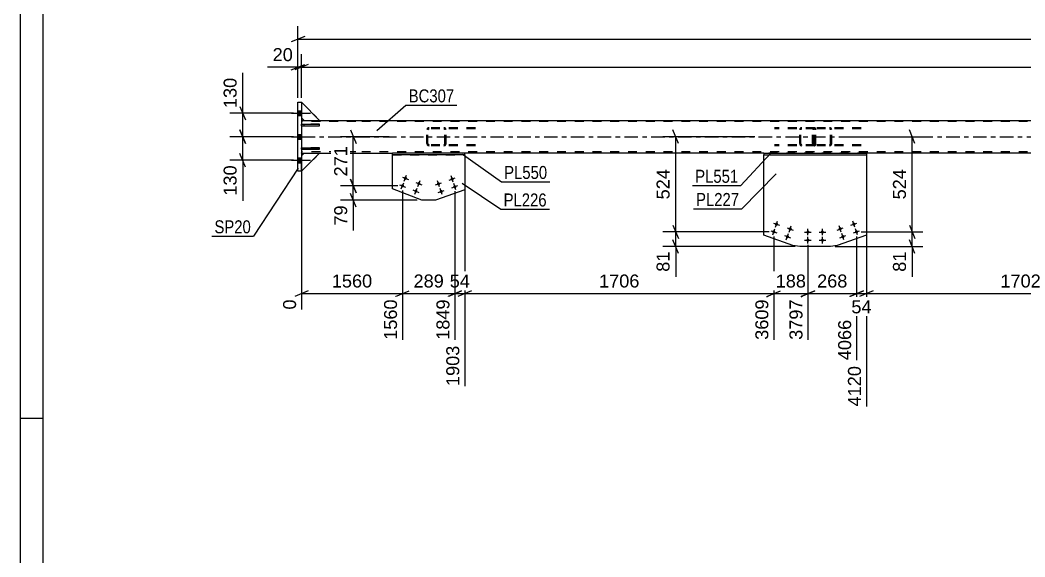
# Model space of a CAD drawing. Header units: millimetres. Extents: x -135 to 706, y -401 to 193.
# Drawn here: x -135.4 to 86.3, y -282.1 to -163.6 of the extents above; entities that cross this region are included whole.
import ezdxf

# ---------------------------------------------------------------- set-up
doc = ezdxf.new("R2010")
doc.units = ezdxf.units.MM
doc.linetypes.add('DXK_LINE_DOT2', pattern=[3.9198, 1.9599, -1.9599])
doc.linetypes.add('DXK_LINE_DOT3', pattern=[5.9187, 2.979, -0.9799, 0.9799, -0.9799])
doc.styles.add('Arial', font='arial.ttf', dxfattribs={"height": 0.2})
doc.styles.add('Arial Narrow', font='ARIALN.TTF', dxfattribs={"height": 0.2})

# ---------------------------------------------------------------- blocks, each defined once
blk = doc.blocks.new('Unknown-717262918-1115')
at = {"color": 5, "linetype": 'Continuous'}
for p, q in [((-135.45, 193.49), (-135.45, -400.51)), ((-130.45, 188.49), (-130.45, -395.51)), ((-130.45, -251.51), (-135.45, -251.51))]:
    blk.add_line(p, q, dxfattribs=at)
blk = doc.blocks.new('Part-717262918-2217 - 2110')
at = {"color": 2, "linetype": 'Continuous'}
for p, q in [((-37.31, -192.97), (-53.23, -192.97)), ((-53.23, -193.37), (-53.23, -192.97)), ((-37.31, -193.37), (-53.23, -193.37)), ((-37.31, -193.37), (-37.31, -192.97))]:
    blk.add_line(p, q, dxfattribs=at)
blk = doc.blocks.new('Part-717262918-2270 - 2110')
at = {"color": 7, "linetype": 'DXK_LINE_DOT2'}
for p, q in [((-45.63, -187.66), (-45.67, -187.85)), ((-45.67, -190.89), (-45.67, -187.85)), ((-45.42, -187.85), (-45.4, -187.75)), ((-45.42, -190.89), (-45.42, -187.85)), ((-45.4, -187.75), (-45.34, -187.68)), ((-45.16, -187.37), (-45.36, -187.4)), ((-45.34, -187.68), (-45.26, -187.62)), ((-45.26, -187.62), (-45.16, -187.61)), ((-34.93, -187.37), (-45.16, -187.37)), ((-34.93, -187.61), (-45.16, -187.61)), ((-41.73, -187.4), (-41.93, -187.37)), ((-41.93, -187.61), (-41.83, -187.62)), ((-41.83, -187.62), (-41.74, -187.68)), ((-41.74, -187.68), (-41.69, -187.75)), ((-41.69, -187.75), (-41.67, -187.85)), ((-41.67, -190.89), (-41.67, -187.85)), ((-41.41, -187.85), (-41.45, -187.66)), ((-41.41, -190.89), (-41.41, -187.85)), ((-45.67, -190.89), (-45.63, -191.07)), ((-45.4, -190.98), (-45.42, -190.89)), ((-45.34, -191.06), (-45.4, -190.98)), ((-45.36, -191.33), (-45.16, -191.37)), ((-45.26, -191.11), (-45.34, -191.06)), ((-45.16, -191.13), (-45.26, -191.11)), ((-34.93, -191.13), (-45.16, -191.13)), ((-34.93, -191.37), (-45.16, -191.37)), ((-41.83, -191.11), (-41.93, -191.13)), ((-41.93, -191.37), (-41.73, -191.33)), ((-41.74, -191.06), (-41.83, -191.11)), ((-41.69, -190.98), (-41.74, -191.06)), ((-41.67, -190.89), (-41.69, -190.98)), ((-41.45, -191.07), (-41.41, -190.89))]:
    blk.add_line(p, q, dxfattribs=at)
for centre, start, end in [((-45.18, -187.87), 110.7583, 155.68), ((-41.91, -187.87), 24.32, 69.2417), ((-45.18, -190.87), 204.32, 249.2417), ((-41.91, -190.87), 290.7583, 335.68)]:
    blk.add_arc(centre, 0.496, start, end, dxfattribs=at)
blk = doc.blocks.new('Part-717262918-2232 - 2110')
at = {"color": 2, "linetype": 'Continuous'}
for p, q in [((-53.23, -200.86), (-53.23, -193.37)), ((-37.31, -193.37), (-37.31, -201.11)), ((-46.77, -203.38), (-53.23, -200.86)), ((-37.31, -201.11), (-43.72, -203.38)), ((-43.72, -203.38), (-46.77, -203.38))]:
    blk.add_line(p, q, dxfattribs=at)
at = {"color": 7, "linetype": 'DXK_LINE_DOT2'}
blk.add_line((-53.23, -193.37), (-37.31, -193.37), dxfattribs=at)
blk = doc.blocks.new('Bolt-717262918-2201 - 2110')
at = {"linetype": 'Continuous'}
for points in [[(-43.43, -199.89, -1), (-42.76, -199.65, -1)], [(-40.42, -198.82, -1), (-39.74, -198.58, -1)], [(-42.83, -201.58, -1), (-42.15, -201.34, -1)], [(-39.82, -200.51, -1), (-39.14, -200.27, -1)]]:
    blk.add_hatch(color=1, dxfattribs=at).paths.add_polyline_path(points)
at = {"color": 1, "linetype": 'Continuous'}
for p, q in [((-43.77, -200.01), (-42.42, -199.53)), ((-42.85, -200.45), (-43.34, -199.09)), ((-40.76, -198.94), (-39.4, -198.46)), ((-39.84, -199.38), (-40.32, -198.02)), ((-43.17, -201.7), (-41.81, -201.22)), ((-42.25, -202.14), (-42.73, -200.78)), ((-40.16, -200.63), (-38.8, -200.15)), ((-39.24, -201.07), (-39.72, -199.71))]:
    blk.add_line(p, q, dxfattribs=at)
blk = doc.blocks.new('Part-717262918-2322 - 2110')
at = {"color": 7, "linetype": 'DXK_LINE_DOT2'}
for p, q in [((-73.33, -193.57), (-72.73, -192.97)), ((-69.33, -192.97), (-73.33, -196.97)), ((-73.33, -196.97), (-73.33, -193.57)), ((-72.73, -192.97), (-69.33, -192.97))]:
    blk.add_line(p, q, dxfattribs=at)
blk = doc.blocks.new('Bolt-717262918-2202 - 2110')
at = {"linetype": 'Continuous'}
for points in [[(-50.73, -198.4, -1), (-50.06, -198.66, -1)], [(-47.75, -199.57, -1), (-47.08, -199.83, -1)], [(-51.38, -200.08, -1), (-50.71, -200.34, -1)], [(-48.4, -201.24, -1), (-47.73, -201.5, -1)]]:
    blk.add_hatch(color=1, dxfattribs=at).paths.add_polyline_path(points)
at = {"color": 1, "linetype": 'Continuous'}
for p, q in [((-51.31, -200.88), (-50.78, -199.54)), ((-51.06, -198.27), (-49.72, -198.79)), ((-50.65, -199.2), (-50.13, -197.86)), ((-48.08, -199.44), (-46.74, -199.96)), ((-47.67, -200.37), (-47.15, -199.03)), ((-51.72, -199.95), (-50.38, -200.47)), ((-48.74, -201.11), (-47.4, -201.64)), ((-48.33, -202.04), (-47.8, -200.7))]:
    blk.add_line(p, q, dxfattribs=at)
blk = doc.blocks.new('Part-717262918-2277 - 2110')
at = {"color": 2, "linetype": 'Continuous'}
for p, q in [((-73.33, -192.13), (-73.33, -191.81)), ((-73.33, -191.81), (-69.33, -191.81)), ((-73.33, -192.13), (-69.33, -192.13)), ((-69.33, -192.13), (-69.33, -191.81))]:
    blk.add_line(p, q, dxfattribs=at)
at = {"color": 7, "linetype": 'DXK_LINE_DOT2'}
for p, q in [((-73.33, -191.81), (-73.33, -192.13)), ((-72.73, -192.13), (-72.73, -191.81))]:
    blk.add_line(p, q, dxfattribs=at)
blk = doc.blocks.new('Bolt-717262918-2239 - 2110')
at = {"linetype": 'Continuous'}
for points in [[(48.24, -208.76, -1), (48.92, -208.52, -1)], [(45.23, -209.83, -1), (45.91, -209.59, -1)], [(48.85, -210.46, -1), (49.52, -210.22, -1)], [(45.83, -211.53, -1), (46.51, -211.29, -1)]]:
    blk.add_hatch(color=1, dxfattribs=at).paths.add_polyline_path(points)
at = {"color": 1, "linetype": 'Continuous'}
for p, q in [((47.91, -208.88), (49.26, -208.4)), ((48.82, -209.32), (48.34, -207.97)), ((44.89, -209.95), (46.25, -209.47)), ((45.81, -210.39), (45.33, -209.04)), ((48.51, -210.58), (49.86, -210.1)), ((49.43, -211.02), (48.94, -209.66)), ((45.49, -211.65), (46.85, -211.17)), ((46.41, -212.09), (45.93, -210.73))]:
    blk.add_line(p, q, dxfattribs=at)
blk = doc.blocks.new('Part-717262918-2244 - 2110')
at = {"color": 2, "linetype": 'Continuous'}
for p, q in [((28.74, -211.06), (28.74, -193.37)), ((51.35, -193.37), (51.35, -211.06)), ((35.15, -213.33), (28.74, -211.06)), ((51.35, -211.06), (44.94, -213.33)), ((36.65, -213.59), (35.15, -213.33)), ((43.45, -213.59), (36.65, -213.59)), ((44.94, -213.33), (43.45, -213.59))]:
    blk.add_line(p, q, dxfattribs=at)
at = {"color": 7, "linetype": 'DXK_LINE_DOT2'}
blk.add_line((28.74, -193.37), (51.35, -193.37), dxfattribs=at)
blk = doc.blocks.new('Bolt-717262918-2263 - 2110')
at = {"linetype": 'Continuous'}
for points in [[(-73.33, -184.69), (-73.33, -183.65), (-74.13, -183.65), (-74.13, -184.69)], [(-73.33, -184.69), (-73.33, -183.65), (-74.13, -183.65), (-74.13, -184.69)], [(-73.33, -184.69), (-73.33, -183.65), (-74.13, -183.65), (-74.13, -184.69)], [(-73.33, -189.89), (-73.33, -188.85), (-74.13, -188.85), (-74.13, -189.89)], [(-73.33, -189.89), (-73.33, -188.85), (-74.13, -188.85), (-74.13, -189.89)], [(-73.33, -195.09), (-73.33, -194.05), (-74.13, -194.05), (-74.13, -195.09)], [(-73.33, -195.09), (-73.33, -194.05), (-74.13, -194.05), (-74.13, -195.09)], [(-73.33, -195.09), (-73.33, -194.05), (-74.13, -194.05), (-74.13, -195.09)]]:
    blk.add_hatch(color=1, dxfattribs=at).paths.add_polyline_path(points)
at = {"color": 1, "linetype": 'Continuous'}
for p, q in [((-74.13, -183.65), (-73.33, -183.65)), ((-74.13, -183.65), (-73.33, -183.65)), ((-74.13, -183.65), (-73.33, -183.65)), ((-75.53, -184.17), (-71.33, -184.17)), ((-75.53, -184.17), (-71.33, -184.17)), ((-75.53, -184.17), (-71.33, -184.17)), ((-74.13, -184.69), (-73.33, -184.69)), ((-74.13, -184.69), (-73.33, -184.69)), ((-74.13, -184.69), (-73.33, -184.69)), ((-75.53, -189.37), (-71.33, -189.37)), ((-75.53, -189.37), (-71.33, -189.37)), ((-74.13, -188.85), (-73.33, -188.85)), ((-74.13, -188.85), (-73.33, -188.85)), ((-74.13, -189.89), (-73.33, -189.89)), ((-74.13, -189.89), (-73.33, -189.89)), ((-75.53, -194.57), (-71.33, -194.57)), ((-75.53, -194.57), (-71.33, -194.57)), ((-75.53, -194.57), (-71.33, -194.57)), ((-74.13, -194.05), (-73.33, -194.05)), ((-74.13, -194.05), (-73.33, -194.05)), ((-74.13, -194.05), (-73.33, -194.05)), ((-74.13, -195.09), (-73.33, -195.09)), ((-74.13, -195.09), (-73.33, -195.09)), ((-74.13, -195.09), (-73.33, -195.09))]:
    blk.add_line(p, q, dxfattribs=at)
blk = doc.blocks.new('Part-717262918-2275 - 2110')
at = {"color": 2, "linetype": 'Continuous'}
for p, q in [((-73.33, -185.77), (-61.33, -185.77)), ((-61.23, -185.77), (604.36, -185.77)), ((-73.33, -192.97), (-61.33, -192.97)), ((-61.23, -192.97), (-53.23, -192.97)), ((28.74, -192.97), (-37.31, -192.97)), ((117.25, -192.97), (51.35, -192.97))]:
    blk.add_line(p, q, dxfattribs=at)
at = {"color": 7, "linetype": 'DXK_LINE_DOT2'}
for p, q in [((-73.33, -185.77), (-73.33, -192.97)), ((-61.33, -186.01), (-73.33, -186.01)), ((604.36, -186.01), (-61.23, -186.01)), ((-61.33, -192.73), (-73.33, -192.73)), ((-73.33, -192.97), (-73.33, -192.93)), ((604.36, -192.73), (-61.23, -192.73)), ((-37.31, -192.97), (-53.23, -192.97)), ((51.35, -192.97), (28.74, -192.97))]:
    blk.add_line(p, q, dxfattribs=at)
at = {"color": 7, "linetype": 'DXK_LINE_DOT3'}
for p, q in [((-73.33, -189.37), (-61.33, -189.37)), ((-61.23, -189.37), (604.36, -189.37))]:
    blk.add_line(p, q, dxfattribs=at)
blk = doc.blocks.new('Part-717262918-2279 - 2110')
at = {"color": 7, "linetype": 'DXK_LINE_DOT2'}
for p, q in [((-69.33, -191.81), (-73.33, -191.81)), ((-73.33, -191.81), (-73.33, -192.13)), ((-73.33, -192.13), (-73.33, -191.81)), ((-73.33, -192.13), (-69.33, -192.13)), ((-72.73, -192.13), (-72.73, -191.81)), ((-69.33, -192.13), (-69.33, -191.81))]:
    blk.add_line(p, q, dxfattribs=at)
blk = doc.blocks.new('Part-717262918-2280 - 2110')
at = {"color": 2, "linetype": 'Continuous'}
for p, q in [((-69.33, -185.77), (-73.33, -181.77)), ((-73.33, -185.17), (-72.73, -185.77))]:
    blk.add_line(p, q, dxfattribs=at)
at = {"color": 7, "linetype": 'DXK_LINE_DOT2'}
for p, q in [((-73.33, -181.77), (-73.33, -185.17)), ((-72.73, -185.77), (-69.33, -185.77))]:
    blk.add_line(p, q, dxfattribs=at)
blk = doc.blocks.new('Bolt-717262918-2283 - 2110')
at = {"linetype": 'Continuous'}
for points in [[(31.17, -208.53, -1), (31.85, -208.77, -1)], [(30.57, -210.22, -1), (31.25, -210.46, -1)], [(34.19, -209.6, -1), (34.87, -209.84, -1)], [(33.59, -211.29, -1), (34.26, -211.53, -1)]]:
    blk.add_hatch(color=1, dxfattribs=at).paths.add_polyline_path(points)
at = {"color": 1, "linetype": 'Continuous'}
for p, q in [((30.83, -208.41), (32.19, -208.89)), ((31.27, -209.33), (31.75, -207.97)), ((30.23, -210.1), (31.59, -210.58)), ((30.67, -211.02), (31.15, -209.67)), ((33.85, -209.48), (35.21, -209.96)), ((34.29, -210.4), (34.77, -209.04)), ((33.25, -211.17), (34.6, -211.65)), ((33.68, -212.09), (34.17, -210.74))]:
    blk.add_line(p, q, dxfattribs=at)
blk = doc.blocks.new('Part-717262918-2286 - 2110')
at = {"color": 7, "linetype": 'DXK_LINE_DOT2'}
for p, q in [((39.92, -187.37), (31.04, -187.37)), ((39.92, -187.61), (31.04, -187.61)), ((36.66, -187.66), (36.63, -187.85)), ((36.63, -190.89), (36.63, -187.85)), ((36.88, -187.85), (36.9, -187.75)), ((36.88, -190.89), (36.88, -187.85)), ((36.9, -187.75), (36.95, -187.68)), ((37.13, -187.37), (36.94, -187.4)), ((36.95, -187.68), (37.03, -187.62)), ((37.03, -187.62), (37.13, -187.61)), ((39.46, -187.61), (39.46, -187.37)), ((40.02, -187.4), (39.92, -187.37)), ((39.92, -187.61), (39.97, -187.62)), ((39.97, -187.62), (40.02, -187.68)), ((40.11, -187.51), (40.02, -187.4)), ((40.02, -187.68), (40.04, -187.75)), ((40.04, -187.75), (40.05, -187.85)), ((40.05, -190.89), (40.05, -187.85)), ((40.17, -187.66), (40.11, -187.51)), ((40.19, -187.85), (40.17, -187.66)), ((40.19, -190.89), (40.19, -187.85)), ((39.92, -191.13), (31.04, -191.13)), ((39.92, -191.37), (31.04, -191.37)), ((36.63, -190.89), (36.66, -191.07)), ((36.9, -190.98), (36.88, -190.89)), ((36.95, -191.06), (36.9, -190.98)), ((36.94, -191.33), (37.13, -191.37)), ((37.03, -191.11), (36.95, -191.06)), ((37.13, -191.13), (37.03, -191.11)), ((39.46, -191.37), (39.46, -191.13)), ((39.97, -191.11), (39.92, -191.13)), ((39.92, -191.37), (40.02, -191.33)), ((40.02, -191.06), (39.97, -191.11)), ((40.04, -190.98), (40.02, -191.06)), ((40.02, -191.33), (40.11, -191.23)), ((40.05, -190.89), (40.04, -190.98)), ((40.11, -191.23), (40.17, -191.07)), ((40.17, -191.07), (40.19, -190.89))]:
    blk.add_line(p, q, dxfattribs=at)
for centre, start, end in [((37.11, -187.86), 111.1513, 156.1049), ((37.11, -190.87), 203.8951, 248.8487)]:
    blk.add_arc(centre, 0.492, start, end, dxfattribs=at)
blk = doc.blocks.new('Part-717262918-2321 - 2110')
at = {"color": 7, "linetype": 'DXK_LINE_DOT2'}
for p, q in [((-69.33, -185.77), (-73.33, -181.77)), ((-73.33, -181.77), (-73.33, -185.17)), ((-73.33, -185.17), (-72.73, -185.77)), ((-72.73, -185.77), (-69.33, -185.77))]:
    blk.add_line(p, q, dxfattribs=at)
blk = doc.blocks.new('Part-717262918-2335 - 2110')
at = {"color": 2, "linetype": 'Continuous'}
for p, q in [((-73.33, -186.93), (-73.33, -186.61)), ((-73.33, -186.61), (-69.33, -186.61)), ((-73.33, -186.93), (-69.33, -186.93)), ((-69.33, -186.93), (-69.33, -186.61))]:
    blk.add_line(p, q, dxfattribs=at)
at = {"color": 7, "linetype": 'DXK_LINE_DOT2'}
for p, q in [((-73.33, -186.61), (-73.33, -186.93)), ((-72.73, -186.93), (-72.73, -186.61))]:
    blk.add_line(p, q, dxfattribs=at)
blk = doc.blocks.new('Bolt-717262918-2403 - 2110')
at = {"linetype": 'Continuous'}
for points in [[(38.09, -210.39, -1), (38.81, -210.39, -1)], [(41.29, -210.39, -1), (42.01, -210.39, -1)], [(38.09, -212.19, -1), (38.81, -212.19, -1)], [(41.29, -212.19, -1), (42.01, -212.19, -1)]]:
    blk.add_hatch(color=1, dxfattribs=at).paths.add_polyline_path(points)
at = {"color": 1, "linetype": 'Continuous'}
for p, q in [((37.73, -210.39), (39.17, -210.39)), ((38.45, -211.11), (38.45, -209.67)), ((40.93, -210.39), (42.37, -210.39)), ((41.65, -211.11), (41.65, -209.67)), ((37.73, -212.19), (39.17, -212.19)), ((38.45, -212.91), (38.45, -211.47)), ((40.93, -212.19), (42.37, -212.19)), ((41.65, -212.91), (41.65, -211.47))]:
    blk.add_line(p, q, dxfattribs=at)
blk = doc.blocks.new('Part-717262918-2436 - 2110')
at = {"color": 2, "linetype": 'Continuous'}
for p, q in [((-73.33, -193.57), (-72.73, -192.97)), ((-69.33, -192.97), (-73.33, -196.97))]:
    blk.add_line(p, q, dxfattribs=at)
at = {"color": 7, "linetype": 'DXK_LINE_DOT2'}
for p, q in [((-73.33, -196.97), (-73.33, -193.57)), ((-72.73, -192.97), (-69.33, -192.97))]:
    blk.add_line(p, q, dxfattribs=at)
blk = doc.blocks.new('Part-717262918-2442 - 2110')
at = {"color": 7, "linetype": 'DXK_LINE_DOT2'}
for p, q in [((39.5, -187.66), (39.46, -187.85)), ((39.46, -190.89), (39.46, -187.85)), ((39.72, -187.85), (39.74, -187.75)), ((39.72, -190.89), (39.72, -187.85)), ((39.74, -187.75), (39.79, -187.68)), ((39.97, -187.37), (39.78, -187.4)), ((39.79, -187.68), (39.88, -187.62)), ((39.88, -187.62), (39.97, -187.61)), ((50.2, -187.37), (39.97, -187.37)), ((50.2, -187.61), (39.97, -187.61)), ((43.4, -187.4), (43.21, -187.37)), ((43.21, -187.61), (43.31, -187.62)), ((43.31, -187.62), (43.39, -187.68)), ((43.39, -187.68), (43.45, -187.75)), ((43.45, -187.75), (43.46, -187.85)), ((43.46, -190.89), (43.46, -187.85)), ((43.72, -187.85), (43.68, -187.66)), ((43.72, -190.89), (43.72, -187.85)), ((39.46, -190.89), (39.5, -191.07)), ((39.74, -190.98), (39.72, -190.89)), ((39.79, -191.06), (39.74, -190.98)), ((39.78, -191.33), (39.97, -191.37)), ((39.88, -191.11), (39.79, -191.06)), ((39.97, -191.13), (39.88, -191.11)), ((50.2, -191.13), (39.97, -191.13)), ((50.2, -191.37), (39.97, -191.37)), ((43.31, -191.11), (43.21, -191.13)), ((43.21, -191.37), (43.4, -191.33)), ((43.39, -191.06), (43.31, -191.11)), ((43.45, -190.98), (43.39, -191.06)), ((43.46, -190.89), (43.45, -190.98)), ((43.68, -191.07), (43.72, -190.89))]:
    blk.add_line(p, q, dxfattribs=at)
for centre, start, end in [((39.95, -187.87), 110.7583, 155.68), ((43.23, -187.87), 24.32, 69.2417), ((39.95, -190.87), 204.32, 249.2417), ((43.23, -190.87), 290.7583, 335.68)]:
    blk.add_arc(centre, 0.496, start, end, dxfattribs=at)
blk = doc.blocks.new('Part-717262918-2447 - 2110')
at = {"color": 2, "linetype": 'Continuous'}
for p, q in [((-74.13, -181.77), (-73.33, -181.77)), ((-74.13, -196.97), (-74.13, -181.77)), ((-73.33, -181.77), (-73.33, -196.97)), ((-73.33, -196.97), (-74.13, -196.97))]:
    blk.add_line(p, q, dxfattribs=at)
at = {"color": 7, "linetype": 'DXK_LINE_DOT2'}
for p, q in [((-74.13, -196.97), (-74.13, -181.77)), ((-73.33, -181.77), (-73.33, -196.97))]:
    blk.add_line(p, q, dxfattribs=at)
blk = doc.blocks.new('Part-717262918-2451 - 2110')
at = {"color": 7, "linetype": 'DXK_LINE_DOT2'}
for p, q in [((-69.33, -186.61), (-73.33, -186.61)), ((-73.33, -186.61), (-73.33, -186.93)), ((-73.33, -186.93), (-73.33, -186.61)), ((-73.33, -186.93), (-69.33, -186.93)), ((-72.73, -186.93), (-72.73, -186.61)), ((-69.33, -186.93), (-69.33, -186.61))]:
    blk.add_line(p, q, dxfattribs=at)
blk = doc.blocks.new('Part-717262918-2471 - 2110')
at = {"color": 2, "linetype": 'Continuous'}
for p, q in [((28.74, -192.97), (28.74, -193.37)), ((28.74, -192.97), (51.35, -192.97)), ((28.74, -193.37), (51.35, -193.37)), ((51.35, -192.97), (51.35, -193.37))]:
    blk.add_line(p, q, dxfattribs=at)
blk = doc.blocks.new('StraightDimension-717262918-3035 - 2110')
at = {"color": 7, "linetype": 'Continuous'}
for p, q in [((-73.33, -180.77), (-73.33, -171.18)), ((-71.83, -173.43), (-74.83, -174.63)), ((-73.33, -174.03), (616.46, -174.03))]:
    blk.add_line(p, q, dxfattribs=at)
blk = doc.blocks.new('StraightDimension-717262918-2730 - 2110')
at = {"color": 7, "linetype": 'Continuous'}
for p, q in [((-37.31, -194.37), (-37.31, -244.37)), ((30.91, -211.34), (30.91, -234.17)), ((-35.81, -223.38), (-38.81, -224.58)), ((-37.31, -223.98), (30.91, -223.98)), ((29.41, -224.58), (32.41, -223.38))]:
    blk.add_line(p, q, dxfattribs=at)
at = {"color": 0}
blk.add_wipeout([(1.85, -223.23), (1.85, -219.03), (-8.25, -219.03), (-8.25, -223.23)], dxfattribs=at)
at = {"color": 0, "linetype": 'Continuous'}
blk.add_wipeout([(30.31, -224.68), (26.11, -224.68), (26.11, -234.77), (30.31, -234.77)], dxfattribs=at)
at = {"color": 3, "style": 'Arial'}
blk.add_text('1706', height=2.865, dxfattribs=at).set_placement((-7.65, -222.63))
at = {"color": 3, "linetype": 'Continuous', "style": 'Arial'}
blk.add_text('3609', height=2.865, rotation=90.0002, dxfattribs=at).set_placement((29.71, -234.17))
blk = doc.blocks.new('StraightDimension-717262918-9923 - 2110')
at = {"color": 7, "linetype": 'Continuous'}
for p, q in [((-62.5, -187.87), (-61.3, -190.87)), ((-54, -189.37), (-64.75, -189.37)), ((-61.9, -200.21), (-61.9, -189.37)), ((-61.3, -201.71), (-62.5, -198.71)), ((-52.05, -200.21), (-64.75, -200.21))]:
    blk.add_line(p, q, dxfattribs=at)
at = {"color": 0}
blk.add_wipeout([(-62.65, -190.85), (-66.85, -190.85), (-66.85, -198.72), (-62.65, -198.72)], dxfattribs=at)
at = {"color": 3, "style": 'Arial'}
blk.add_text('271', height=2.865, rotation=90.0002, dxfattribs=at).set_placement((-63.25, -198.12))
blk = doc.blocks.new('StraightDimension-717262918-3073 - 2110')
at = {"color": 7, "linetype": 'Continuous'}
for p, q in [((-74.13, -180.77), (-74.13, -171.18)), ((-73.33, -180.77), (-73.33, -171.18)), ((-75.63, -174.63), (-72.63, -173.43)), ((-71.83, -173.43), (-74.83, -174.63)), ((-74.13, -174.03), (-73.33, -174.03))]:
    blk.add_line(p, q, dxfattribs=at)
at = {"color": 0}
blk.add_wipeout([(-74.66, -173.28), (-74.66, -169.08), (-80.3, -169.08), (-80.3, -173.28)], dxfattribs=at)
at = {"color": 7, "linetype": 'Continuous'}
blk.add_line((-74.13, -174.03), (-80.83, -174.03), dxfattribs=at)
blk.add_line((-74.13, -174.03), (-80.83, -174.03), dxfattribs=at)
at = {"color": 3, "style": 'Arial'}
blk.add_text('20', height=2.865, dxfattribs=at).set_placement((-79.7, -172.68))
blk = doc.blocks.new('StraightDimension-717262918-2783 - 2110')
at = {"color": 7, "linetype": 'Continuous'}
for p, q in [((51.35, -194.37), (51.35, -248.87)), ((119.42, -201.83), (119.42, -234.17)), ((52.85, -223.38), (49.85, -224.58)), ((51.35, -223.98), (119.42, -223.98)), ((117.92, -224.58), (120.92, -223.38))]:
    blk.add_line(p, q, dxfattribs=at)
at = {"color": 0}
blk.add_wipeout([(90.43, -223.23), (90.43, -219.03), (80.34, -219.03), (80.34, -223.23)], dxfattribs=at)
at = {"color": 0, "linetype": 'Continuous'}
blk.add_wipeout([(118.82, -224.68), (114.62, -224.68), (114.62, -234.77), (118.82, -234.77)], dxfattribs=at)
at = {"color": 3, "style": 'Arial'}
blk.add_text('1702', height=2.865, dxfattribs=at).set_placement((80.94, -222.63))
at = {"color": 3, "linetype": 'Continuous', "style": 'Arial'}
blk.add_text('5822', height=2.865, rotation=90.0002, dxfattribs=at).set_placement((118.22, -234.17))
blk = doc.blocks.new('StraightDimension-717262918-2742 - 2110')
at = {"color": 7, "linetype": 'Continuous'}
for p, q in [((30.91, -211.34), (30.91, -234.17)), ((38.45, -213.19), (38.45, -234.17)), ((29.41, -224.58), (32.41, -223.38)), ((30.91, -223.98), (38.45, -223.98)), ((39.95, -223.38), (36.95, -224.58))]:
    blk.add_line(p, q, dxfattribs=at)
at = {"color": 0}
blk.add_wipeout([(38.61, -223.23), (38.61, -219.03), (30.74, -219.03), (30.74, -223.23)], dxfattribs=at)
at = {"color": 0, "linetype": 'Continuous'}
blk.add_wipeout([(37.85, -224.68), (33.65, -224.68), (33.65, -234.77), (37.85, -234.77)], dxfattribs=at)
at = {"color": 3, "style": 'Arial'}
blk.add_text('188', height=2.865, dxfattribs=at).set_placement((31.34, -222.63))
at = {"color": 3, "linetype": 'Continuous', "style": 'Arial'}
blk.add_text('3797', height=2.865, rotation=90.0002, dxfattribs=at).set_placement((37.25, -234.17))
blk = doc.blocks.new('StraightDimension-717262918-2751 - 2110')
at = {"color": 7, "linetype": 'Continuous'}
for p, q in [((49.19, -211.34), (49.19, -238.67)), ((38.45, -213.19), (38.45, -234.17)), ((36.95, -224.58), (39.95, -223.38)), ((38.45, -223.98), (49.19, -223.98)), ((50.69, -223.38), (47.69, -224.58))]:
    blk.add_line(p, q, dxfattribs=at)
at = {"color": 0}
blk.add_wipeout([(47.75, -223.23), (47.75, -219.03), (39.88, -219.03), (39.88, -223.23)], dxfattribs=at)
at = {"color": 0, "linetype": 'Continuous'}
blk.add_wipeout([(48.59, -229.18), (44.39, -229.18), (44.39, -239.27), (48.59, -239.27)], dxfattribs=at)
at = {"color": 3, "style": 'Arial'}
blk.add_text('268', height=2.865, dxfattribs=at).set_placement((40.48, -222.63))
at = {"color": 3, "linetype": 'Continuous', "style": 'Arial'}
blk.add_text('4066', height=2.865, rotation=90.0002, dxfattribs=at).set_placement((47.99, -238.67))
blk = doc.blocks.new('StraightDimension-717262918-2760 - 2110')
at = {"color": 7, "linetype": 'Continuous'}
for p, q in [((51.35, -194.37), (51.35, -248.87)), ((49.19, -211.34), (49.19, -238.67)), ((47.69, -224.58), (50.69, -223.38)), ((49.19, -223.98), (51.35, -223.98)), ((52.85, -223.38), (49.85, -224.58))]:
    blk.add_line(p, q, dxfattribs=at)
at = {"color": 0}
blk.add_wipeout([(53.09, -228.93), (53.09, -224.73), (47.44, -224.73), (47.44, -228.93)], dxfattribs=at)
at = {"color": 0, "linetype": 'Continuous'}
blk.add_wipeout([(50.75, -239.38), (46.55, -239.38), (46.55, -249.47), (50.75, -249.47)], dxfattribs=at)
at = {"color": 3, "style": 'Arial'}
blk.add_text('54', height=2.865, dxfattribs=at).set_placement((48.04, -228.33))
at = {"color": 3, "linetype": 'Continuous', "style": 'Arial'}
blk.add_text('4120', height=2.865, rotation=90.0002, dxfattribs=at).set_placement((50.15, -248.87))
blk = doc.blocks.new('StraightDimension-717262918-2929 - 2110')
at = {"color": 7, "linetype": 'Continuous'}
for p, q in [((-37.31, -194.37), (-37.31, -244.37)), ((-39.48, -201.39), (-39.48, -234.17)), ((-40.98, -224.58), (-37.98, -223.38)), ((-39.48, -223.98), (-37.31, -223.98)), ((-35.81, -223.38), (-38.81, -224.58))]:
    blk.add_line(p, q, dxfattribs=at)
at = {"color": 0}
blk.add_wipeout([(-35.57, -223.23), (-35.57, -219.03), (-41.22, -219.03), (-41.22, -223.23)], dxfattribs=at)
at = {"color": 0, "linetype": 'Continuous'}
blk.add_wipeout([(-37.91, -234.88), (-42.11, -234.88), (-42.11, -244.97), (-37.91, -244.97)], dxfattribs=at)
at = {"color": 3, "style": 'Arial'}
blk.add_text('54', height=2.865, dxfattribs=at).set_placement((-40.62, -222.63))
at = {"color": 3, "linetype": 'Continuous', "style": 'Arial'}
blk.add_text('1903', height=2.865, rotation=90.0002, dxfattribs=at).set_placement((-38.51, -244.37))
blk = doc.blocks.new('StraightDimension-717262918-2941 - 2110')
at = {"color": 7, "linetype": 'Continuous'}
for p, q in [((-51.05, -201.21), (-51.05, -234.17)), ((-39.48, -201.39), (-39.48, -234.17)), ((-52.55, -224.58), (-49.55, -223.38)), ((-51.05, -223.98), (-39.48, -223.98)), ((-37.98, -223.38), (-40.98, -224.58))]:
    blk.add_line(p, q, dxfattribs=at)
at = {"color": 0}
blk.add_wipeout([(-41.33, -223.23), (-41.33, -219.03), (-49.2, -219.03), (-49.2, -223.23)], dxfattribs=at)
at = {"color": 0, "linetype": 'Continuous'}
blk.add_wipeout([(-40.08, -224.68), (-44.28, -224.68), (-44.28, -234.77), (-40.08, -234.77)], dxfattribs=at)
at = {"color": 3, "style": 'Arial'}
blk.add_text('289', height=2.865, dxfattribs=at).set_placement((-48.6, -222.63))
at = {"color": 3, "linetype": 'Continuous', "style": 'Arial'}
blk.add_text('1849', height=2.865, rotation=90.0002, dxfattribs=at).set_placement((-40.68, -234.17))
blk = doc.blocks.new('StraightDimension-717262918-2950 - 2110')
at = {"color": 7, "linetype": 'Continuous'}
for p, q in [((-73.33, -193.97), (-73.33, -227.5)), ((-51.05, -201.21), (-51.05, -234.17)), ((-71.83, -223.38), (-74.83, -224.58)), ((-73.33, -223.98), (-51.05, -223.98)), ((-52.55, -224.58), (-49.55, -223.38))]:
    blk.add_line(p, q, dxfattribs=at)
at = {"color": 0}
blk.add_wipeout([(-57.14, -223.23), (-57.14, -219.03), (-67.24, -219.03), (-67.24, -223.23)], dxfattribs=at)
at = {"color": 0, "linetype": 'Continuous'}
for points in [[(-73.93, -224.68), (-78.13, -224.68), (-78.13, -228.1), (-73.93, -228.1)], [(-51.65, -224.68), (-55.85, -224.68), (-55.85, -234.77), (-51.65, -234.77)]]:
    blk.add_wipeout(points, dxfattribs=at)
at = {"color": 3, "style": 'Arial'}
blk.add_text('1560', height=2.865, dxfattribs=at).set_placement((-66.64, -222.63))
at = {"color": 3, "linetype": 'Continuous', "style": 'Arial'}
for s, height, p in [('0', 2.87, (-74.53, -227.5)), ('1560', 2.865, (-52.25, -234.17))]:
    blk.add_text(s, height=height, rotation=90.0002, dxfattribs=at).set_placement(p)
blk = doc.blocks.new('StraightDimension-717262918-3007 - 2110')
at = {"color": 7, "linetype": 'Continuous'}
for p, q in [((-86.91, -187.87), (-85.71, -190.87)), ((-75.13, -189.37), (-89.16, -189.37)), ((-86.31, -194.57), (-86.31, -189.37)), ((-75.13, -194.57), (-89.16, -194.57)), ((-85.71, -196.07), (-86.91, -193.07))]:
    blk.add_line(p, q, dxfattribs=at)
at = {"color": 0}
blk.add_wipeout([(-87.06, -195.09), (-91.26, -195.09), (-91.26, -202.96), (-87.06, -202.96)], dxfattribs=at)
at = {"color": 7, "linetype": 'Continuous'}
blk.add_line((-86.31, -194.57), (-86.31, -203.49), dxfattribs=at)
blk.add_line((-86.31, -194.57), (-86.31, -203.49), dxfattribs=at)
at = {"color": 3, "style": 'Arial'}
blk.add_text('130', height=2.865, rotation=90.0002, dxfattribs=at).set_placement((-87.66, -202.36))
blk = doc.blocks.new('StraightDimension-717262918-3015 - 2110')
at = {"color": 7, "linetype": 'Continuous'}
for p, q in [((-86.91, -182.67), (-85.71, -185.67)), ((-75.13, -184.17), (-89.16, -184.17)), ((-86.31, -189.37), (-86.31, -184.17)), ((-85.71, -190.87), (-86.91, -187.87)), ((-75.13, -189.37), (-89.16, -189.37))]:
    blk.add_line(p, q, dxfattribs=at)
at = {"color": 0}
blk.add_wipeout([(-87.06, -175.77), (-91.26, -175.77), (-91.26, -183.64), (-87.06, -183.64)], dxfattribs=at)
at = {"color": 7, "linetype": 'Continuous'}
blk.add_line((-86.31, -184.17), (-86.31, -175.25), dxfattribs=at)
blk.add_line((-86.31, -184.17), (-86.31, -175.25), dxfattribs=at)
at = {"color": 3, "style": 'Arial'}
blk.add_text('130', height=2.865, rotation=90.0002, dxfattribs=at).set_placement((-87.66, -183.04))
blk = doc.blocks.new('StraightDimension-717262918-3024 - 2110')
at = {"color": 7, "linetype": 'Continuous'}
for p, q in [((-74.13, -180.77), (-74.13, -164.98)), ((-72.63, -167.23), (-75.63, -168.43)), ((-74.13, -167.83), (617.26, -167.83))]:
    blk.add_line(p, q, dxfattribs=at)
blk = doc.blocks.new('StraightDimension-717262918-9924 - 2110')
at = {"color": 7, "linetype": 'Continuous'}
for p, q in [((-62.5, -198.71), (-61.3, -201.71)), ((-52.05, -200.21), (-64.75, -200.21)), ((-61.9, -203.38), (-61.9, -200.21)), ((-47.77, -203.38), (-64.75, -203.38)), ((-61.3, -204.88), (-62.5, -201.88))]:
    blk.add_line(p, q, dxfattribs=at)
at = {"color": 0}
blk.add_wipeout([(-62.65, -203.91), (-66.85, -203.91), (-66.85, -209.56), (-62.65, -209.56)], dxfattribs=at)
at = {"color": 7, "linetype": 'Continuous'}
blk.add_line((-61.9, -203.38), (-61.9, -210.08), dxfattribs=at)
blk.add_line((-61.9, -203.38), (-61.9, -210.08), dxfattribs=at)
at = {"color": 3, "style": 'Arial'}
blk.add_text('79', height=2.865, rotation=90.0002, dxfattribs=at).set_placement((-63.25, -208.96))
blk = doc.blocks.new('StraightDimension-717262918-9945 - 2110')
at = {"color": 7, "linetype": 'Continuous'}
for p, q in [((9.86, -190.87), (8.66, -187.87)), ((26.72, -189.37), (6.41, -189.37)), ((9.26, -210.34), (9.26, -189.37)), ((29.91, -210.34), (6.41, -210.34)), ((8.66, -208.84), (9.86, -211.84))]:
    blk.add_line(p, q, dxfattribs=at)
at = {"color": 0}
blk.add_wipeout([(8.51, -195.92), (4.31, -195.92), (4.31, -203.79), (8.51, -203.79)], dxfattribs=at)
at = {"color": 3, "style": 'Arial'}
blk.add_text('524', height=2.865, rotation=90.0002, dxfattribs=at).set_placement((7.91, -203.19))
blk = doc.blocks.new('StraightDimension-717262918-9946 - 2110')
at = {"color": 7, "linetype": 'Continuous'}
for p, q in [((29.91, -210.34), (6.41, -210.34)), ((8.66, -208.84), (9.86, -211.84)), ((9.26, -213.59), (9.26, -210.34)), ((9.86, -215.09), (8.66, -212.09)), ((35.65, -213.59), (6.41, -213.59))]:
    blk.add_line(p, q, dxfattribs=at)
at = {"color": 0}
blk.add_wipeout([(8.51, -214.12), (4.31, -214.12), (4.31, -219.76), (8.51, -219.76)], dxfattribs=at)
at = {"color": 7, "linetype": 'Continuous'}
blk.add_line((9.26, -213.59), (9.26, -220.29), dxfattribs=at)
blk.add_line((9.26, -213.59), (9.26, -220.29), dxfattribs=at)
at = {"color": 3, "style": 'Arial'}
blk.add_text('81', height=2.865, rotation=90.0002, dxfattribs=at).set_placement((7.91, -219.16))
blk = doc.blocks.new('StraightDimension-717262918-9974 - 2110')
at = {"color": 7, "linetype": 'Continuous'}
for p, q in [((62.04, -190.87), (60.84, -187.87)), ((47.88, -189.37), (63.84, -189.37)), ((61.44, -210.34), (61.44, -189.37)), ((50.19, -210.34), (63.84, -210.34)), ((60.84, -208.84), (62.04, -211.84))]:
    blk.add_line(p, q, dxfattribs=at)
at = {"color": 0}
blk.add_wipeout([(60.69, -195.92), (56.49, -195.92), (56.49, -203.79), (60.69, -203.79)], dxfattribs=at)
at = {"color": 3, "style": 'Arial'}
blk.add_text('524', height=2.865, rotation=90.0002, dxfattribs=at).set_placement((60.09, -203.19))
blk = doc.blocks.new('StraightDimension-717262918-9975 - 2110')
at = {"color": 7, "linetype": 'Continuous'}
for p, q in [((50.19, -210.34), (63.84, -210.34)), ((60.84, -208.84), (62.04, -211.84)), ((61.44, -213.59), (61.44, -210.34)), ((62.04, -215.09), (60.84, -212.09)), ((44.45, -213.59), (63.84, -213.59))]:
    blk.add_line(p, q, dxfattribs=at)
at = {"color": 0}
blk.add_wipeout([(60.69, -214.12), (56.49, -214.12), (56.49, -219.76), (60.69, -219.76)], dxfattribs=at)
at = {"color": 7, "linetype": 'Continuous'}
blk.add_line((61.44, -213.59), (61.44, -220.29), dxfattribs=at)
blk.add_line((61.44, -213.59), (61.44, -220.29), dxfattribs=at)
at = {"color": 3, "style": 'Arial'}
blk.add_text('81', height=2.865, rotation=90.0002, dxfattribs=at).set_placement((60.09, -219.16))
blk = doc.blocks.new('Mark-717262918-2213 - 2110')
at = {"color": 0}
blk.add_wipeout([(-19.1, -198.68), (-19.1, -195.68), (-28.6, -195.68), (-28.6, -198.68)], dxfattribs=at)
blk.add_wipeout([(-19.1, -198.68), (-19.1, -195.68), (-28.6, -195.68), (-28.6, -198.68)], dxfattribs=at)
at = {"color": 30, "linetype": 'Continuous'}
for p, q in [((-37.76, -193.22), (-29.2, -199.28)), ((-29.2, -199.28), (-18.5, -199.28))]:
    blk.add_line(p, q, dxfattribs=at)
at = {"color": 3, "style": 'Arial Narrow'}
blk.add_text('PL550', height=2.863, dxfattribs=at).set_placement((-28.6, -198.68))
blk = doc.blocks.new('Mark-717262918-2228 - 2110')
at = {"color": 0}
blk.add_wipeout([(-19.22, -204.75), (-19.22, -201.75), (-28.72, -201.75), (-28.72, -204.75)], dxfattribs=at)
blk.add_wipeout([(-19.22, -204.75), (-19.22, -201.75), (-28.72, -201.75), (-28.72, -204.75)], dxfattribs=at)
at = {"color": 30, "linetype": 'Continuous'}
for p, q in [((-37.88, -199.58), (-29.32, -205.35)), ((-29.32, -205.35), (-18.62, -205.35))]:
    blk.add_line(p, q, dxfattribs=at)
at = {"color": 3, "style": 'Arial Narrow'}
blk.add_text('PL226', height=2.863, dxfattribs=at).set_placement((-28.72, -204.75))
blk = doc.blocks.new('Mark-717262918-2240 - 2110')
at = {"color": 0}
blk.add_wipeout([(23.26, -204.64), (23.26, -201.64), (13.76, -201.64), (13.76, -204.64)], dxfattribs=at)
blk.add_wipeout([(23.26, -204.64), (23.26, -201.64), (13.76, -201.64), (13.76, -204.64)], dxfattribs=at)
at = {"color": 30, "linetype": 'Continuous'}
for p in [(31.45, -197.55), (13.16, -205.24)]:
    blk.add_line(p, (23.86, -205.24), dxfattribs=at)
at = {"color": 3, "style": 'Arial Narrow'}
blk.add_text('PL227', height=2.863, dxfattribs=at).set_placement((13.76, -204.64))
blk = doc.blocks.new('Mark-717262918-2271 - 2110')
at = {"color": 0}
blk.add_wipeout([(-39.63, -181.78), (-39.63, -178.78), (-49.67, -178.78), (-49.67, -181.78)], dxfattribs=at)
blk.add_wipeout([(-39.63, -181.78), (-39.63, -178.78), (-49.67, -178.78), (-49.67, -181.78)], dxfattribs=at)
at = {"color": 30, "linetype": 'Continuous'}
for p, q in [((-56.68, -188.02), (-50.27, -182.38)), ((-50.27, -182.38), (-39.03, -182.38))]:
    blk.add_line(p, q, dxfattribs=at)
at = {"color": 3, "style": 'Arial Narrow'}
blk.add_text('BC307', height=2.863, dxfattribs=at).set_placement((-49.67, -181.78))
blk = doc.blocks.new('Mark-717262918-2443 - 2110')
at = {"color": 0}
blk.add_wipeout([(-84.51, -210.67), (-84.51, -207.67), (-92.55, -207.67), (-92.55, -210.67)], dxfattribs=at)
blk.add_wipeout([(-84.51, -210.67), (-84.51, -207.67), (-92.55, -207.67), (-92.55, -210.67)], dxfattribs=at)
at = {"color": 30, "linetype": 'Continuous'}
for p in [(-74.08, -196.28), (-93.15, -211.27)]:
    blk.add_line(p, (-83.91, -211.27), dxfattribs=at)
at = {"color": 3, "style": 'Arial Narrow'}
blk.add_text('SP20', height=2.863, dxfattribs=at).set_placement((-92.55, -210.67))
blk = doc.blocks.new('Mark-717262918-2467 - 2110')
at = {"color": 0}
blk.add_wipeout([(23.07, -199.52), (23.07, -196.52), (13.57, -196.52), (13.57, -199.52)], dxfattribs=at)
blk.add_wipeout([(23.07, -199.52), (23.07, -196.52), (13.57, -196.52), (13.57, -199.52)], dxfattribs=at)
at = {"color": 30, "linetype": 'Continuous'}
for p in [(30.19, -193.08), (12.97, -200.12)]:
    blk.add_line(p, (23.67, -200.12), dxfattribs=at)
at = {"color": 3, "style": 'Arial Narrow'}
blk.add_text('PL551', height=2.863, dxfattribs=at).set_placement((13.57, -199.52))

msp = doc.modelspace()

# ---------------------------------------------------------------- block references
for name in ['Unknown-717262918-1115', 'Part-717262918-2447 - 2110', 'Part-717262918-2280 - 2110', 'Part-717262918-2321 - 2110', 'Bolt-717262918-2263 - 2110', 'Part-717262918-2275 - 2110', 'Part-717262918-2335 - 2110', 'Part-717262918-2451 - 2110', 'Part-717262918-2270 - 2110', 'Part-717262918-2286 - 2110', 'Part-717262918-2442 - 2110', 'Part-717262918-2277 - 2110', 'Part-717262918-2279 - 2110', 'Part-717262918-2322 - 2110', 'Part-717262918-2436 - 2110', 'Part-717262918-2217 - 2110', 'Part-717262918-2232 - 2110', 'Part-717262918-2471 - 2110', 'Part-717262918-2244 - 2110', 'Bolt-717262918-2202 - 2110', 'Bolt-717262918-2201 - 2110', 'Bolt-717262918-2283 - 2110', 'Bolt-717262918-2239 - 2110', 'Bolt-717262918-2403 - 2110']:
    msp.add_blockref(name, (0, 0))

# ---------------------------------------------------------------- next in the draw order: block references
for name in ['StraightDimension-717262918-3035 - 2110', 'StraightDimension-717262918-9923 - 2110', 'StraightDimension-717262918-2730 - 2110', 'StraightDimension-717262918-2783 - 2110']:
    msp.add_blockref(name, (0, 0))

# ---------------------------------------------------------------- next in the draw order: block references
for name in ['StraightDimension-717262918-3073 - 2110', 'StraightDimension-717262918-2929 - 2110', 'StraightDimension-717262918-2742 - 2110']:
    msp.add_blockref(name, (0, 0))

# ---------------------------------------------------------------- next in the draw order: block references
for name in ['StraightDimension-717262918-9945 - 2110', 'Mark-717262918-2213 - 2110', 'StraightDimension-717262918-2941 - 2110', 'StraightDimension-717262918-2751 - 2110']:
    msp.add_blockref(name, (0, 0))

# ---------------------------------------------------------------- next in the draw order: block references
for name in ['StraightDimension-717262918-2950 - 2110', 'StraightDimension-717262918-2760 - 2110', 'Mark-717262918-2228 - 2110', 'Mark-717262918-2240 - 2110', 'StraightDimension-717262918-9946 - 2110']:
    msp.add_blockref(name, (0, 0))

# ---------------------------------------------------------------- next in the draw order: block references
for name in ['StraightDimension-717262918-3007 - 2110', 'StraightDimension-717262918-9974 - 2110', 'Mark-717262918-2467 - 2110', 'StraightDimension-717262918-9924 - 2110']:
    msp.add_blockref(name, (0, 0))

# ---------------------------------------------------------------- next in the draw order: block references
for name in ['StraightDimension-717262918-3015 - 2110', 'Mark-717262918-2443 - 2110', 'StraightDimension-717262918-9975 - 2110']:
    msp.add_blockref(name, (0, 0))

# ---------------------------------------------------------------- next in the draw order: block references
msp.add_blockref('StraightDimension-717262918-3024 - 2110', (0, 0))

# ---------------------------------------------------------------- next in the draw order: block references
msp.add_blockref('Mark-717262918-2271 - 2110', (0, 0))

doc.saveas('drawing.dxf')
